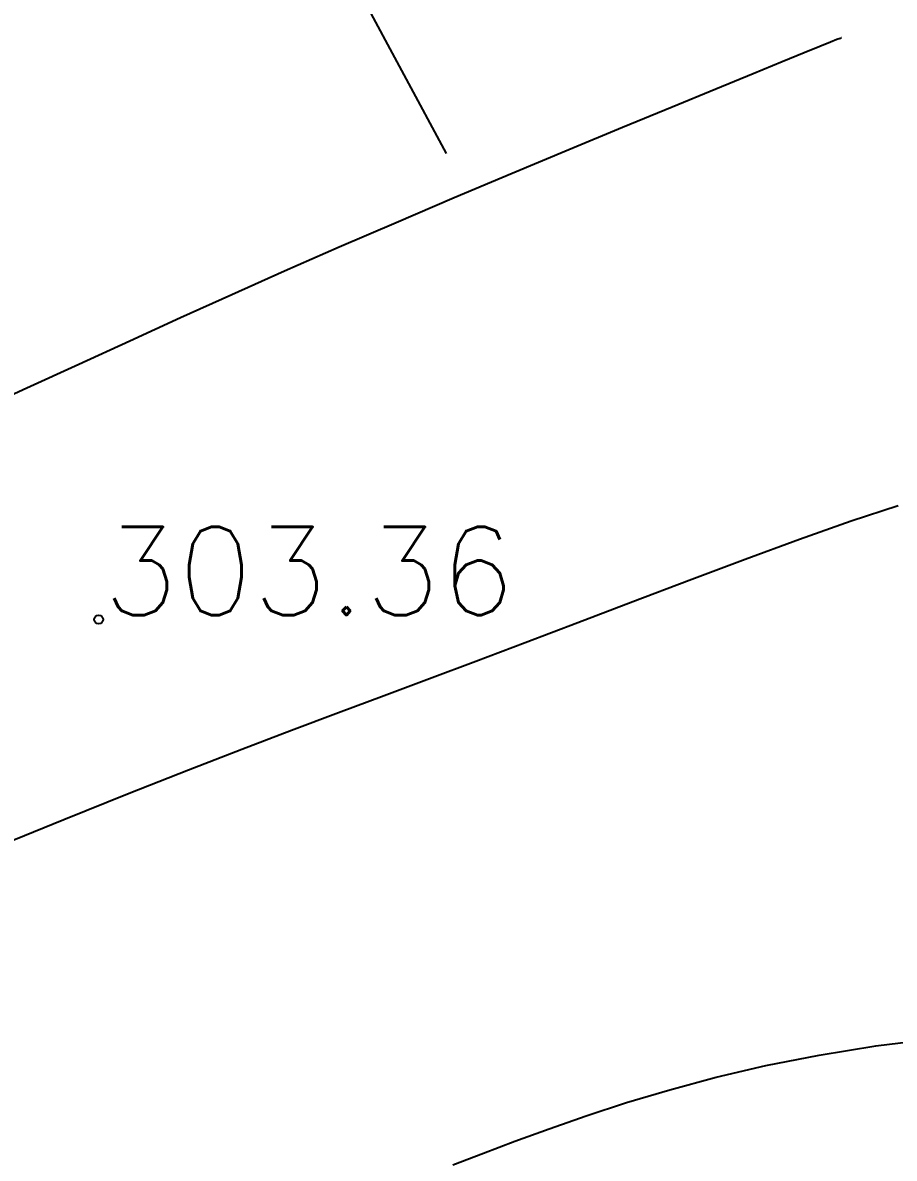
# Model space of a CAD drawing. Extents: x 524954 to 526204, y 9523489 to 9524010.
# Drawn here: x 526086 to 526095.88, y 9523832.85 to 9523845.73 of the extents above; entities that cross this region are included whole.
import ezdxf

# ---------------------------------------------------------------- set-up
doc = ezdxf.new("R2010")
doc.units = 0
doc.header["$PDMODE"] = 33
doc.header["$PDSIZE"] = 0.1
for name, color, linetype in [('CN_01_00', 3, 'Continuous'), ('CN_02_00', 4, 'Continuous'), ('Talus', 2, 'Continuous'), ('TopoAlt', 3, 'Continuous'), ('TOPOJIS', 7, 'Continuous')]:
    doc.layers.add(name, color=color, linetype=linetype)
doc.styles.add('Simplex 1.0', font='Simplex.shx', dxfattribs={"width": 0.99, "height": 1})

# ---------------------------------------------------------------- blocks, each defined once
blk = doc.blocks.new('TCPOINT M')
at = {"color": 0}
blk.add_point((0, 0), dxfattribs=at)
at = {"layer": 'TopoAlt', "style": 'Simplex 1.0', "width": 0.99}
blk.add_attdef('ALT', (0.15, 0.15), '', height=1, dxfattribs=at)

msp = doc.modelspace()

# ---------------------------------------------------------------- linework, layer by layer
at = {"layer": 'CN_01_00', "elevation": 303, "flags": 128}
msp.add_lwpolyline([(526085.669, 9523836.372), (526086.463, 9523836.695), (526087.203, 9523836.992), (526087.873, 9523837.257), (526088.481, 9523837.493), (526089.044, 9523837.708), (526089.575, 9523837.908), (526090.091, 9523838.1), (526090.605, 9523838.291), (526091.133, 9523838.488), (526091.691, 9523838.699), (526092.287, 9523838.926), (526092.912, 9523839.166), (526093.55, 9523839.409), (526094.185, 9523839.647), (526094.802, 9523839.873), (526095.386, 9523840.078), (526095.92, 9523840.255)], dxfattribs=at)
at = {"layer": 'CN_02_00', "flags": 128}
for points, elevation in [([(526095.276, 9523845.556), (526095.274, 9523845.555), (526095.26, 9523845.549), (526095.223, 9523845.534), (526095.151, 9523845.505), (526095.032, 9523845.456), (526094.853, 9523845.383), (526094.605, 9523845.281), (526094.274, 9523845.146), (526093.854, 9523844.974), (526093.356, 9523844.769), (526092.794, 9523844.537), (526092.185, 9523844.285), (526091.544, 9523844.017), (526090.886, 9523843.74), (526090.227, 9523843.459), (526089.582, 9523843.181), (526088.964, 9523842.909), (526088.367, 9523842.643), (526087.784, 9523842.38), (526087.208, 9523842.117), (526086.63, 9523841.853), (526086.043, 9523841.584), (526085.439, 9523841.309)], 304), ([(526090.872, 9523832.779), (526091.217, 9523832.912), (526091.575, 9523833.047), (526091.963, 9523833.189), (526092.384, 9523833.336), (526092.839, 9523833.485), (526093.329, 9523833.631), (526093.855, 9523833.773), (526094.42, 9523833.905), (526095.024, 9523834.024), (526095.667, 9523834.127), (526096.35, 9523834.21)], 302)]:
    msp.add_lwpolyline(points, dxfattribs=dict(at, elevation=elevation))
at = {"layer": 'Talus'}
msp.add_line((526086.053, 9523853.048), (526090.797, 9523844.245), dxfattribs=at)
msp.add_line((526086.053, 9523853.048), (526090.797, 9523844.245), dxfattribs=at)

# ---------------------------------------------------------------- block references
at = {"layer": 'TOPOJIS'}
ref = msp.add_blockref('TCPOINT M', (526086.856, 9523838.961, 303.36), dxfattribs=at)
ref.add_attrib('ALT', '303.36', (526086.906, 9523839.011, 303.36), dxfattribs={"layer": 'TopoAlt', "height": 1, "style": 'Simplex 1.0', "width": 0.99})

doc.saveas('drawing.dxf')
